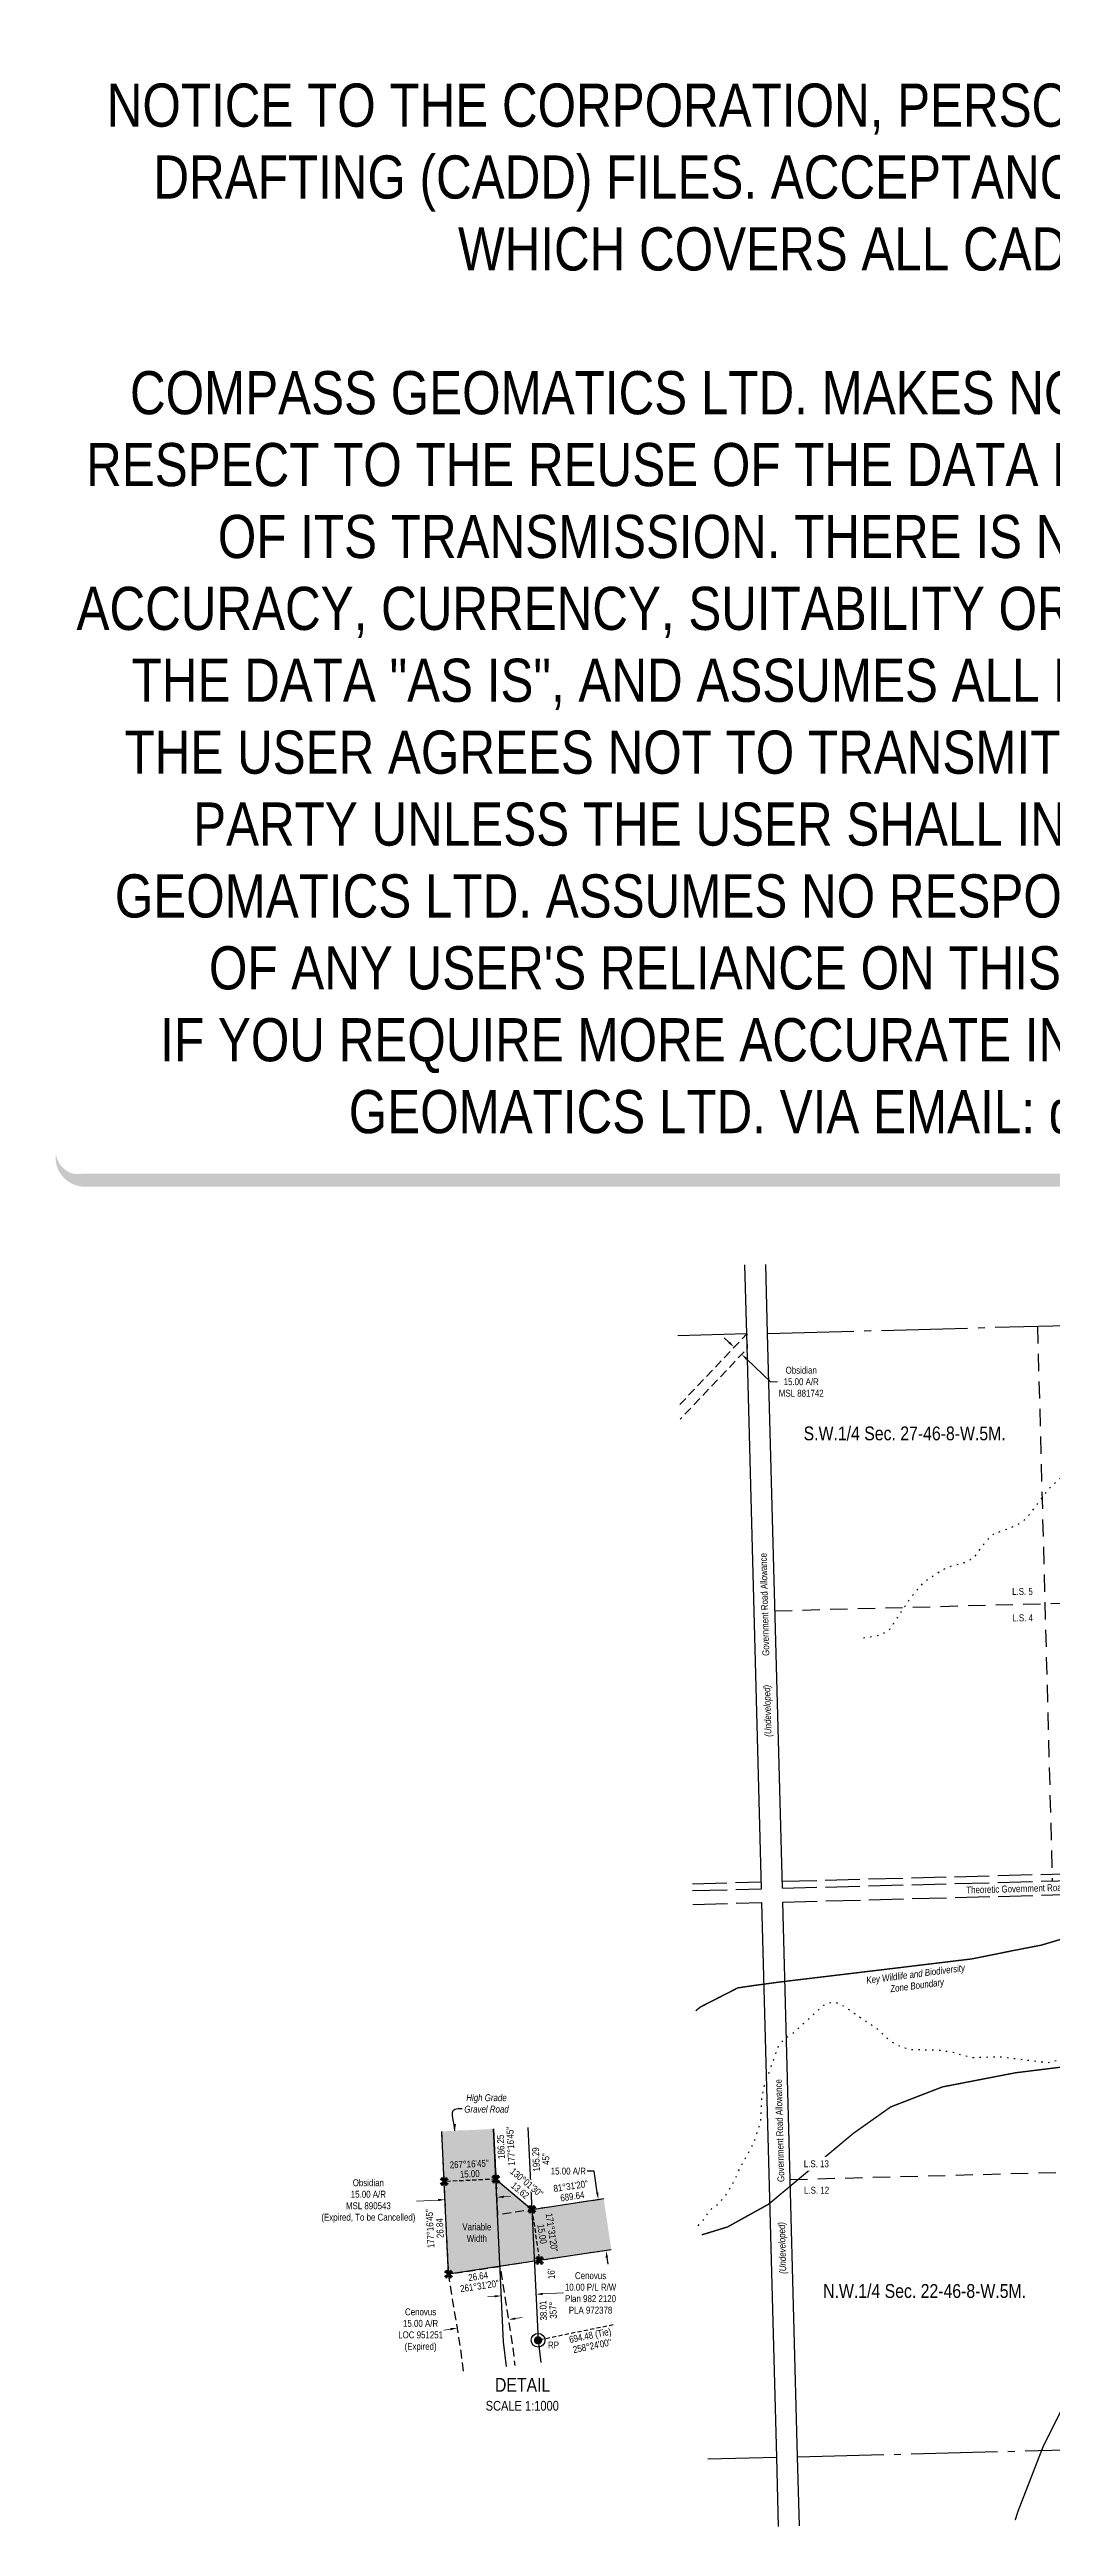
# Model space of a CAD drawing. Extents: x 627226 to 631174, y 5871901 to 5875490.
# Drawn here: x 627226 to 628679, y 5871901 to 5875490 of the extents above; entities that cross this region are included whole.
import ezdxf
from ezdxf.enums import TextEntityAlignment as Align

# ---------------------------------------------------------------- set-up
doc = ezdxf.new("R2010")
doc.units = 0
doc.header["$LTSCALE"] = 5
doc.header["$PDMODE"] = 34
doc.header["$PDSIZE"] = 0.03
for name, pattern in [('DASHDOT2', [12.7, 6.35, -3.175, 0, -3.175]), ('foc-ACCESSROAD', [3.75, 2.5, -1.25]), ('foc-LSD', [8, 5, -3]), ('foc-QUARTERLINE', [33, 25, -3, 2, -3]), ('foc-TIELINE', [1.875, 1.25, -0.625]), ('foc-UNSURVEYED', [12.5, 10, -2.5]), ('foc-WHEELTRACKS', [2, 0.4, -1.6])]:
    doc.linetypes.add(name, pattern=pattern)
doc.layers.get('Defpoints').update_dxf_attribs({"color": 9})
for name, color, linetype in [('35', 37, 'Continuous'), ('AS-ROADS', 254, 'Continuous'), ('AS-WILDLIFE', 131, 'DASHDOT2'), ('C-AR', 13, 'foc-ACCESSROAD'), ('C-SYMBOL', 7, 'Continuous'), ('C-WS', 13, 'foc-ACCESSROAD'), ('CG-NOTES', 7, 'Continuous'), ('F-AR', 190, 'foc-ACCESSROAD'), ('F-RW', 190, 'Continuous'), ('L-BD', 7, 'Continuous'), ('L-MON', 1, 'Continuous'), ('L-QSEC', 8, 'foc-QUARTERLINE'), ('L-ROAD-T', 7, 'Continuous'), ('L-SEC', 7, 'Continuous'), ('L-SECTION-LSD', 7, 'foc-LSD'), ('L-TIE', 7, 'foc-TIELINE'), ('L-USEC', 7, 'foc-UNSURVEYED'), ('P-PROPOSED', 10, 'Continuous'), ('P-PROPOSED-H', 21, 'Continuous'), ('P-TXT', 4, 'Continuous'), ('T-WATER-P3', 160, 'foc-WHEELTRACKS')]:
    doc.layers.add(name, color=color, linetype=linetype)
for name, color, linetype, lineweight in [('C-AR-T', 13, 'Continuous', 9), ('F-AR-T', 190, 'Continuous', 9), ('F-RW-T', 190, 'Continuous', 9), ('T-TEXT', 48, 'Continuous', 18)]:
    doc.layers.add(name, color=color, linetype=linetype, lineweight=lineweight)
doc.layers.add('DISCLAIMER', color=7, linetype='Continuous', plot=False)
doc.styles.add('100L', font='ARIALN.TTF', dxfattribs={"height": 11})
doc.styles.add('175L', font='ARIALN.TTF', dxfattribs={"height": 20})
doc.styles.add('240', font='ARIALN.TTF', dxfattribs={"height": 30})
doc.styles.add('80', font='ARIALN.TTF', dxfattribs={"height": 10})
doc.styles.add('80CG', font='ARIALN.TTF', dxfattribs={"height": 10})
doc.styles.add('80L', font='ARIALN.TTF', dxfattribs={"height": 10})
doc.styles.add('80LS', font='ARIALNI.TTF', dxfattribs={"height": 10})
doc.dimstyles.new('Compass 5 000', dxfattribs={"dimscale": 5, "dimtxt": 9, "dimasz": 2, "dimexe": 0.2, "dimexo": 0.0625, "dimgap": 0.5, "dimtad": 0, "dimtih": 1, "dimtoh": 1, "dimzin": 0, "dimdsep": 46, "dimtxsty": '80CG', "dimcen": 0.1, "dimse1": 1, "dimse2": 1, "dimclrd": 256, "dimclrt": 256, "dimaunit": 1, "dimadec": 4, "dimazin": 0, "dimtfac": 0.06, "dimtofl": 0, "dimtmove": 0, "dimatfit": 1, "dimfxl": 0.2, "dimtolj": 1, "dimtzin": 0, "dimlwd": -1, "dimarcsym": 0})

# ---------------------------------------------------------------- blocks, each defined once
blk = doc.blocks.new('*D455')
at = {"layer": 'C-AR-T', "transparency": 16777216}
for p, q in [((628210.7, 5873616.3), (628203.5, 5873623.2)), ((628236.1, 5873592.2), (628270.8, 5873559.4)), ((628270.8, 5873559.4), (628280.8, 5873559.4))]:
    blk.add_line(p, q, dxfattribs=at)
for points in [[(628211.9, 5873617.5), (628209.6, 5873615.1), (628218, 5873609.5)], [(628237.3, 5873593.5), (628235, 5873591), (628228.9, 5873599.1)]]:
    blk.add_solid(points, dxfattribs=at)
at = {"layer": 'Defpoints', "color": 0, "transparency": 16777216}
for p in [(628228.9, 5873599.1), (628183.8, 5873573.4), (628194.7, 5873563)]:
    blk.add_point(p, dxfattribs=at)
at = {"layer": 'C-AR-T', "transparency": 16777216, "insert": (628315.1, 5873559.4), "char_height": 10, "attachment_point": 5, "style": '80CG'}
blk.add_mtext('\\A1;Obsidian\\P15.00 A/R\\PMSL 881742', dxfattribs=at)
blk = doc.blocks.new('*U439')
at = {"layer": '35', "color": 3}
blk.add_circle((0, 0), 10, dxfattribs=at)
at = {"layer": '35', "color": 3, "style": '80'}
blk.add_attdef('RP_001', (14.4, -11.9), '', height=10, dxfattribs=at)
blk = doc.blocks.new('fdia')
at = {"color": 255, "const_width": 1}
blk.add_lwpolyline([(-0.5, 0, 1), (0.5, 0, 1)], format="xyb", close=True, dxfattribs=at)
blk = doc.blocks.new('Fdiaa')
blk.add_blockref('fdia', (0, 0))
blk = doc.blocks.new('fdib')
at = {"color": 1, "const_width": 1.6}
blk.add_lwpolyline([(-0.4, 0, 1), (0.4, 0, 1)], format="xyb", close=True, dxfattribs=at)
at = {"color": 1}
blk.add_circle((0, 0), 0.8, dxfattribs=at)
blk = doc.blocks.new('Fdibb')
blk.add_blockref('fdib', (0, 0))
blk = doc.blocks.new('fdicc')
for name in ['Fdibb', 'Fdiaa']:
    blk.add_blockref(name, (0, 0))
blk = doc.blocks.new('FDI')
blk.add_blockref('fdicc', (0, 0))
blk = doc.blocks.new('TEMP')
h = blk.add_hatch(color=255)
h.dxf.hatch_style = 1
h.paths.add_polyline_path([(0, 0.25), (-0.67, 1.15), (-0.67, 0.67), (-1.15, 0.67), (-0.25, 0), (-1.15, -0.67), (-0.67, -0.67), (-0.67, -1.15), (0, -0.25), (0.67, -1.15), (0.67, -0.67), (1.15, -0.67), (0.25, 0), (1.15, 0.67), (0.67, 0.67), (0.67, 1.15)])
h.paths.add_polyline_path([(0.57, 0.85), (0.57, 0.57), (0.85, 0.57), (0.08, 0), (0.85, -0.57), (0.57, -0.57), (0.57, -0.85), (0, -0.08), (-0.57, -0.85), (-0.57, -0.57), (-0.85, -0.57), (-0.08, 0), (-0.85, 0.57), (-0.57, 0.57), (-0.57, 0.85), (0, 0.08)], flags=16)
h = blk.add_hatch(color=1)
h.dxf.hatch_style = 1
h.paths.add_polyline_path([(0, 0.08), (-0.57, 0.85), (-0.57, 0.57), (-0.85, 0.57), (-0.08, 0), (-0.85, -0.57), (-0.57, -0.57), (-0.57, -0.85), (0, -0.08), (0.57, -0.85), (0.57, -0.57), (0.85, -0.57), (0.08, 0), (0.85, 0.57), (0.57, 0.57), (0.57, 0.85)])
at = {"color": 1}
for p, q in [((-0.08, 0), (0.08, 0)), ((0, 0.08), (0, -0.08))]:
    blk.add_line(p, q, dxfattribs=at)
at = {"color": 255, "flags": 128}
blk.add_lwpolyline([(-0.25, 0), (-1.15, 0.67), (-0.67, 0.67), (-0.67, 1.15), (0, 0.25), (0.67, 1.15), (0.67, 0.67), (1.15, 0.67), (0.25, 0), (1.15, -0.67), (0.67, -0.67), (0.67, -1.15), (0, -0.25), (-0.67, -1.15), (-0.67, -0.67), (-1.15, -0.67)], close=True, dxfattribs=at)
at = {"color": 1, "flags": 128}
blk.add_lwpolyline([(-0.08, 0), (-0.85, 0.57), (-0.57, 0.57), (-0.57, 0.85), (0, 0.08), (0.57, 0.85), (0.57, 0.57), (0.85, 0.57), (0.08, 0), (0.85, -0.57), (0.57, -0.57), (0.57, -0.85), (0, -0.08), (-0.57, -0.85), (-0.57, -0.57), (-0.85, -0.57)], close=True, dxfattribs=at)
blk = doc.blocks.new('*D463')
at = {"layer": 'Defpoints', "color": 0, "transparency": 16777216}
for p in [(627814.1, 5872204.2), (627816.7, 5872188.1), (627888.2, 5872216.2)]:
    blk.add_point(p, dxfattribs=at)
at = {"layer": 'F-AR-T', "transparency": 16777216}
for p, q in [((627900.7, 5872201.7), (627910.6, 5872203.3)), ((627806.9, 5872186.6), (627797, 5872185))]:
    blk.add_line(p, q, dxfattribs=at)
for points in [[(627806.6, 5872188.2), (627807.1, 5872184.9), (627816.7, 5872188.1)], [(627900.5, 5872203.4), (627901, 5872200.1), (627890.9, 5872200.1)]]:
    blk.add_solid(points, dxfattribs=at)
at = {"layer": 'F-AR-T', "transparency": 16777216, "insert": (627763.5, 5872185), "char_height": 10, "attachment_point": 5, "style": '80CG'}
blk.add_mtext('\\A1;Cenovus\\P15.00 A/R\\PLOC 951251\\P(Expired)', dxfattribs=at)
blk = doc.blocks.new('*D464')
at = {"layer": 'Defpoints', "color": 0, "transparency": 16777216}
for p in [(627930.6, 5872237), (627881.5, 5872217.3), (627931.4, 5872219.7)]:
    blk.add_point(p, dxfattribs=at)
at = {"layer": 'F-RW-T', "transparency": 16777216}
for p, q in [((627870.7, 5872234.2), (627860.7, 5872233.7)), ((627940.6, 5872237.5), (627970.7, 5872238.9))]:
    blk.add_line(p, q, dxfattribs=at)
for points in [[(627870.6, 5872235.8), (627870.7, 5872232.5), (627880.6, 5872234.6)], [(627940.5, 5872239.1), (627940.6, 5872235.8), (627930.6, 5872237)]]:
    blk.add_solid(points, dxfattribs=at)
at = {"layer": 'F-RW-T', "transparency": 16777216, "insert": (628009.8, 5872238.9), "char_height": 10, "attachment_point": 5, "style": '80CG'}
blk.add_mtext('\\A1;Cenovus\\P10.00 P/L R/W\\PPlan 982 2120\\PPLA 972378', dxfattribs=at)
blk = doc.blocks.new('*D465')
at = {"layer": 'C-AR-T', "transparency": 16777216}
for p, q in [((627789, 5872373.6), (627757.8, 5872372.1)), ((627883.8, 5872378.1), (627893.8, 5872378.6))]:
    blk.add_line(p, q, dxfattribs=at)
for points in [[(627788.9, 5872375.3), (627789, 5872371.9), (627799, 5872374.1)], [(627883.8, 5872379.8), (627883.9, 5872376.5), (627873.8, 5872377.6)]]:
    blk.add_solid(points, dxfattribs=at)
at = {"layer": 'Defpoints', "color": 0, "transparency": 16777216}
for p in [(627798.7, 5872378.7), (627799, 5872374.1), (627873.6, 5872382.3)]:
    blk.add_point(p, dxfattribs=at)
at = {"layer": 'C-AR-T', "transparency": 16777216, "insert": (627687.8, 5872372.1), "char_height": 10, "attachment_point": 5, "style": '80CG'}
blk.add_mtext('\\A1;Obsidian\\P15.00 A/R\\PMSL 890543\\P(Expired, To be Cancelled)', dxfattribs=at)
blk = doc.blocks.new('*D466')
at = {"layer": 'Defpoints', "color": 0, "transparency": 16777216}
for p in [(628011, 5872372.9), (628021, 5872374.4), (628022, 5872298.8)]:
    blk.add_point(p, dxfattribs=at)
at = {"layer": 'P-TXT', "transparency": 16777216}
for p, q in [((628014.9, 5872415.5), (628004.9, 5872415.5)), ((628019.5, 5872384.3), (628014.9, 5872415.5)), ((628033.5, 5872290.4), (628035, 5872280.5))]:
    blk.add_line(p, q, dxfattribs=at)
for points in [[(628021.2, 5872384.6), (628017.9, 5872384.1), (628021, 5872374.4)], [(628035.2, 5872290.6), (628031.9, 5872290.1), (628032.1, 5872300.3)]]:
    blk.add_solid(points, dxfattribs=at)
at = {"layer": 'P-TXT', "transparency": 16777216, "insert": (627977.6, 5872415.5), "char_height": 10, "attachment_point": 5, "style": '80CG'}
blk.add_mtext('\\A1;15.00 A/R', dxfattribs=at)
blk = doc.blocks.new('Disclaimer_Legal')
at = {"layer": 'DISCLAIMER', "color": 254, "flags": 128}
blk.add_lwpolyline([(-3612.9, -1104.6, 37.5, 37.5, 0), (4096.1, -1104.6, 37.5, 37.5, 0.414214), (4171.1, -1029.6, 37.5, 37.5, 0), (4171.1, 2078.7, 37.5, 0, 0.414214), (4096.1, 2153.7, 0, 0, 0), (-3612.9, 2153.7, 0, 0, 0.414214), (-3687.9, 2078.7, 0, 0, 0), (-3687.9, -1029.6, 0, 37.5, 0.414214)], format="xyseb", close=True, dxfattribs=at)
at = {"layer": 'DISCLAIMER', "color": 254, "insert": (241.6, 533.9), "char_height": 125, "width": 7717.568, "attachment_point": 5, "style": '80'}
blk.add_mtext('NOTICE TO THE CORPORATION, PERSON &/OR PERSONS REGARDING THIS COMPUTER AIDED DESIGN AND DRAFTING (CADD) FILES. ACCEPTANCE OF THE CADD DATA IS BASED ON THE FOLLOWING DISCLAIMER WHICH COVERS ALL CADD DATA RECIEVED FROM COMPASS GEOMATICS LTD.\\P{\\fArial Narrow|b1|i0|c0|p34;DISCLAIMER}\\PCOMPASS GEOMATICS LTD. MAKES NO REPRESENTATION OR WARRANTIES, EXPRESS OR IMPLIED, WITH RESPECT TO THE REUSE OF THE DATA PROVIDED HEREWITH, REGARDLESS OF ITS FORMAT OR THE MEANS OF ITS TRANSMISSION. THERE IS NO GUARANTEE OR REPRESENTATION TO THE USER AS TO THE ACCURACY, CURRENCY, SUITABILITY OR RELIABILITY OF THIS DATA FOR ANY PURPOSE. THE USER ACCEPTS THE DATA "AS IS", AND ASSUMES ALL RISKS ASSOCIATED WITH ITS USE. BY ACCEPTANCE OF THIS DATA, THE USER AGREES NOT TO TRANSMIT THIS DATA OR PROVIDE ACCESS OR ANY PART OF IT TO ANOTHER PARTY UNLESS THE USER SHALL INCLUDE WITH THE DATA A COPY OF THIS DISCLAIMER. COMPASS GEOMATICS LTD. ASSUMES NO RESPONSIBILITY FOR ACTUAL OR CONSEQUENTIAL DAMAGE AS A RESULT OF ANY USER\'S RELIANCE ON THIS DATA. THIS CADD FILE IS FOR ILLUSTRATION PURPOSES ONLY.\\PIF YOU REQUIRE MORE ACCURATE INFORMATION, PLEASE CONTACT DARCI ANGLEHART AT COMPASS GEOMATICS LTD. VIA EMAIL: darci.anglehart@compassgeomatics.ca OR CELL: 506-961-7292', dxfattribs=at)

msp = doc.modelspace()

# ---------------------------------------------------------------- hatches: boundary and pattern name
at = {"layer": 'P-PROPOSED-H'}
h = msp.add_hatch(color=256, dxfattribs=at)
h.dxf.hatch_style = 1
h.paths.add_polyline_path([(628028.853, 5872375.597), (627924.724, 5872360.075), (627872.604, 5872403.848), (627869.149, 5872476.527), (627794.259, 5872472.967), (627799.271, 5872367.527), (627804.083, 5872266.288), (627902.371, 5872280.94), (628039.907, 5872301.441)])

# ---------------------------------------------------------------- linework, layer by layer
at = {"layer": 'AS-ROADS', "const_width": 19.993, "flags": 128}
msp.add_lwpolyline([(628034.383, 5872338.498), (628003.474, 5872333.666), (627974.829, 5872329.616), (627929.219, 5872331.106), (627889.104, 5872342.151), (627859.814, 5872360.346), (627838.269, 5872386.591), (627822.619, 5872424.736), (627816.234, 5872452.531), (627813.701, 5872473.891)], dxfattribs=at)
at = {"layer": 'AS-WILDLIFE', "const_width": 2.001, "flags": 128}
for points in [[(628162.32, 5872647.734), (628168.437, 5872653), (628223.187, 5872681), (628246.75, 5872684.5), (628283.937, 5872689.5), (628458.937, 5872710.5), (628562.375, 5872723), (628624.5, 5872735.5), (628663.25, 5872743), (628683.25, 5872749), (628723.563, 5872761), (628819.437, 5872861.5), (628937.438, 5872985.5), (628996.563, 5873029), (629087.313, 5873048.5), (629159.438, 5873049.5), (629367.125, 5873052), (629382.438, 5873053.5), (629452.25, 5873123.5), (629457, 5873128), (629462.062, 5873132), (629467.375, 5873136), (629472.938, 5873139.5), (629478.688, 5873142.5), (629484.687, 5873145), (629490.813, 5873147.5), (629497.062, 5873149.5), (629503.438, 5873151), (629509.875, 5873152), (629512.813, 5873152), (629677.562, 5873169), (629707.5, 5873180.5), (629828.25, 5873212), (629987.688, 5873207), (630088.187, 5873204), (630144.563, 5873196.5), (630160.687, 5873187.5), (630443.625, 5873159.5), (630506.937, 5873326.5), (630508.062, 5873329.5), (630510.75, 5873335.5), (630513.875, 5873341), (630517.313, 5873347), (630521.125, 5873352), (630525.25, 5873357), (630529.75, 5873362), (630534.563, 5873366.5), (630666.25, 5873481.5), (630670.688, 5873485.5), (630786.479, 5873575.526)], [(628625.238, 5871909.626), (628628.875, 5871921.5), (628645.188, 5871963.5), (628665.375, 5872015.5), (628694.875, 5872074.5), (628712.062, 5872109), (628740, 5872144), (628784.375, 5872199.5), (628939.187, 5872380), (629012.375, 5872449.5), (629407.875, 5872484), (629480.625, 5872451.5), (629552.625, 5872435), (629571.125, 5872438.5), (629618.187, 5872448), (629682.437, 5872480.5), (629605.437, 5872549.5), (629294, 5872811.5), (629292.5, 5872813), (629287.75, 5872817.5), (629283.25, 5872822.5), (629279.125, 5872827.5), (629275.312, 5872832.5), (629271.812, 5872838), (629268.75, 5872844), (629266.063, 5872850), (629265.5, 5872851.5), (629256.5, 5872848.5), (629234, 5872842), (629159.687, 5872798), (629050.188, 5872710), (628977.875, 5872651.5), (628944.875, 5872633), (628898.437, 5872607), (628828.25, 5872583), (628751.438, 5872573.5), (628625.75, 5872558), (628519.75, 5872537.5), (628444.75, 5872508.5), (628390.438, 5872470), (628267.812, 5872367.5), (628253.312, 5872359.5), (628208.187, 5872334.5), (628170.956, 5872323.117)]]:
    msp.add_lwpolyline(points, dxfattribs=at)
at = {"layer": 'C-AR', "flags": 128}
for points in [[(627869.149, 5872476.527), (627875.037, 5872352.669), (628028.853, 5872375.597)], [(628039.907, 5872301.441), (627804.083, 5872266.288), (627794.259, 5872472.967)]]:
    msp.add_lwpolyline(points, dxfattribs=at)
at = {"layer": 'C-WS', "flags": 128}
msp.add_lwpolyline([(628139.076, 5873526.22), (628236.258, 5873628.718), (628236.823, 5873607.499), (628139.64, 5873505.001)], dxfattribs=at)
at = {"layer": 'F-AR', "flags": 128}
msp.add_lwpolyline([(627825.466, 5872125.478), (627822.242, 5872154.102), (627804.083, 5872266.288), (627878.612, 5872277.446), (627897.092, 5872160.063), (627900.041, 5872133.876)], dxfattribs=at)
at = {"layer": 'F-RW'}
for points in [[(627888.162, 5872132.538), (627883.817, 5872167.948), (627869.149, 5872476.527)], [(627919.077, 5872478.9), (627933.744, 5872170.321), (627937.699, 5872138.116)]]:
    msp.add_lwpolyline(points, dxfattribs=at)
at = {"layer": 'L-QSEC'}
for p, q in [((628236.258, 5873628.718), (628136.292, 5873626.052)), ((628266.417, 5873629.52), (629023.857, 5873649.663)), ((628309.736, 5872001.272), (629067.436, 5872021.418)), ((628279.577, 5872000.47), (628179.611, 5871997.804))]:
    msp.add_line(p, q, dxfattribs=at)
at = {"layer": 'L-SEC'}
for p, q in [((628236.258, 5873628.718), (628233.596, 5873728.684)), ((628266.417, 5873629.521), (628263.755, 5873729.487)), ((628257.652, 5872824.655), (628236.258, 5873628.718)), ((628287.811, 5872825.458), (628266.417, 5873629.52)), ((628279.577, 5872000.47), (628258.186, 5872804.543)), ((628309.736, 5872001.272), (628288.346, 5872805.345)), ((628282.236, 5871900.506), (628279.577, 5872000.47)), ((628312.395, 5871901.309), (628309.736, 5872001.272))]:
    msp.add_line(p, q, dxfattribs=at)
at = {"layer": 'L-SECTION-LSD'}
for p, q in [((628657.483, 5873639.92), (628678.949, 5872835.859)), ((628277.114, 5873227.479), (629069.38, 5873248.547)), ((628299.041, 5872403.309), (629091.44, 5872424.379))]:
    msp.add_line(p, q, dxfattribs=at)
at = {"layer": 'L-TIE'}
for p, q in [((627872.604, 5872403.848), (627797.713, 5872400.288)), ((627924.724, 5872360.075), (627935.779, 5872285.919)), ((628042.746, 5872192.696), (627933.744, 5872170.321))]:
    msp.add_line(p, q, dxfattribs=at)
at = {"layer": 'L-USEC'}
for p, q in [((628157.417, 5872832.031), (628257.384, 5872834.697)), ((628287.544, 5872835.498), (629079.873, 5872856.568)), ((628287.811, 5872825.458), (629080.146, 5872846.527)), ((628157.684, 5872821.99), (628257.652, 5872824.655)), ((628158.219, 5872801.877), (628258.186, 5872804.543)), ((628288.346, 5872805.345), (629080.681, 5872826.414))]:
    msp.add_line(p, q, dxfattribs=at)
at = {"layer": 'P-PROPOSED', "flags": 128}
for points in [[(627869.149, 5872476.527), (627872.604, 5872403.848), (627924.724, 5872360.075), (628028.853, 5872375.597)], [(628039.907, 5872301.441), (627902.371, 5872280.94), (627804.083, 5872266.288), (627799.271, 5872367.527), (627794.259, 5872472.967)]]:
    msp.add_lwpolyline(points, dxfattribs=at)
at = {"layer": 'T-WATER-P3', "flags": 128}
msp.add_lwpolyline([(628165.866, 5872336.4), (628174.939, 5872346.783), (628182.684, 5872358.923), (628194.172, 5872367.466), (628203.966, 5872377.874), (628219.366, 5872402.992), (628224.98, 5872417.463), (628246.605, 5872456.832), (628256.196, 5872486.074), (628258.437, 5872523.838), (628261.894, 5872539.675), (628282.716, 5872597.795), (628292.447, 5872608.321), (628304.493, 5872616.405), (628347.353, 5872656.123), (628362.038, 5872661.172), (628375.86, 5872655.174), (628424.306, 5872622.321), (628445.722, 5872602.813), (628459.271, 5872596.023), (628474.657, 5872591.705), (628513.205, 5872591.058), (628530.988, 5872588.696), (628562.484, 5872580.028), (628602.16, 5872581.469), (628672.06, 5872572.751), (628689.015, 5872576.616), (628733.054, 5872595.433), (628765.878, 5872604.871), (628784.439, 5872604.281), (628799.617, 5872599.053), (628828.013, 5872587.865), (628844.084, 5872584.596), (628883.999, 5872586.046), (628901.885, 5872587.594), (628917.133, 5872588.829), (628935.783, 5872592.135), (628965.115, 5872629.803), (628982.804, 5872653.2), (629021.586, 5872694.157), (629028.319, 5872707.643), (629031.646, 5872743.641), (629045.942, 5872805.678), (629052.865, 5872818.933), (629068.903, 5872843.05), (629123.924, 5872890.978), (629151.358, 5872926.104), (629162.554, 5872936.08), (629176.578, 5872942.73), (629194.237, 5872945.357), (629229.904, 5872941.235), (629278.089, 5872928.779), (629328.112, 5872920.364), (629386.951, 5872922.862), (629423.568, 5872927.261), (629523.766, 5872952.811), (629701.491, 5872979.974), (629750.478, 5872993.61), (629821.102, 5873006.287), (629898.005, 5873028.644), (629922.797, 5873043.629), (629937.445, 5873049.638), (629953.855, 5873053.725), (629992.23, 5873056.083), (630027.057, 5873051.75), (630064.413, 5873050.758), (630130.119, 5873038.218), (630205.192, 5873014.759), (630264.609, 5872991.333), (630325.456, 5872971.693), (630384.158, 5872949.748), (630409.314, 5872934.89), (630458.974, 5872910.795)], dxfattribs=at)

# ---------------------------------------------------------------- block references
at = {"xscale": 0.5, "yscale": 0.5, "zscale": 0.5}
msp.add_blockref('Disclaimer_Legal', (629079.051, 5874403.817), dxfattribs=at)
msp.add_blockref('*U439', (627933.744, 5872170.321)).add_auto_attribs({'RP_001': 'RP'})
at = {"layer": 'L-MON', "xscale": 4.999999999999998, "yscale": 4.999999999999998, "zscale": 4.999999999999998}
for name, p in [('TEMP', (627797.713, 5872400.288)), ('TEMP', (627872.604, 5872403.848)), ('TEMP', (627924.724, 5872360.075)), ('TEMP', (627804.083, 5872266.288)), ('TEMP', (627935.779, 5872285.919)), ('FDI', (627933.744, 5872170.321))]:
    msp.add_blockref(name, p, dxfattribs=at)

# ---------------------------------------------------------------- texts
at = {"layer": 'AS-WILDLIFE', "insert": (628482.104, 5872691.392), "char_height": 10.00495, "width": 144.76921, "attachment_point": 5, "rotation": 7.427396, "style": '240'}
msp.add_mtext('{\\fArial Narrow|b0|i1|c0|p34;Key Wildlife and Biodiversity\\PZone Boundary}', dxfattribs=at)
at = {"layer": 'C-SYMBOL', "color": 3, "style": '175L'}
for s, p in [('S.W.1/4 Sec. 27-46-8-W.5M.', (628465.016, 5873468.549)), ('N.W.1/4 Sec. 22-46-8-W.5M.', (628493.949, 5872225.719))]:
    msp.add_text(s, height=20, dxfattribs=at).set_placement(p, align=Align.BOTTOM_CENTER)
at = {"layer": 'CG-NOTES', "color": 3, "insert": (627857.359, 5872115.742), "char_height": 19.98763, "width": 105.44032, "attachment_point": 1, "style": '80CG'}
msp.add_mtext('\\pi13.931;DETAIL\\P\\pi0.46261;{\\H0.7x;SCALE 1:1000}', dxfattribs=at)
at = {"layer": 'L-BD', "style": '80L'}
for s, height, rotation, p in [("267°16'45''", 9.99669, 2.7213, (627834.031, 5872425.783)), ('15.00', 9.9967, 2.7213, (627834.708, 5872411.554)), ('13.62', 9.9967, 319.9753, (627907.708, 5872387.42)), ("81°31'20''", 9.9967, 8.4784, (627981.154, 5872393.755)), ('689.64', 9.9967, 8.4784, (627983.365, 5872378.924)), ("177°16'45''", 9.99669, 92.7213, (627777.183, 5872332.161)), ('26.84', 9.9967, 92.7213, (627791.412, 5872332.837)), ('15.00', 9.9967, 278.4784, (627939.645, 5872324.398)), ("171°31'20''", 9.99669, 278.4784, (627953.734, 5872326.498)), ('26.64', 9.9967, 8.4784, (627846.856, 5872263.062)), ("261°31'20''", 9.99669, 8.4784, (627848.956, 5872248.973)), ('38.01', 9.9967, 92.7213, (627941.207, 5872213.336)), ('357°', 9.9967, 92.7213, (627955.436, 5872214.013)), ('694.48 (Tie)', 9.99669, 11.5997, (628009.409, 5872176.158)), ("258°24'00''", 9.99669, 11.5997, (628012.273, 5872162.204))]:
    msp.add_text(s, height=height, rotation=rotation, dxfattribs=at).set_placement(p, align=Align.MIDDLE)
at = {"layer": 'L-ROAD-T', "style": '80L'}
for s, rotation, p in [('Government Road Allowance', 91.523838, (628261.947, 5873236.641)), ('Theoretic Government Road Allowance', 1.523222, (628654.282, 5872825.449)), ('Government Road Allowance', 91.523838, (628283.797, 5872474.215))]:
    msp.add_text(s, height=10, rotation=rotation, dxfattribs=at).set_placement(p, align=Align.MIDDLE_CENTER)
at = {"layer": 'P-TXT', "insert": (627845.008, 5872326.234), "char_height": 9.99669, "width": 41.6142, "attachment_point": 5, "style": '80CG'}
msp.add_mtext('\\A1;Variable\\PWidth', dxfattribs=at)
at = {"layer": 'T-TEXT', "style": '80LS'}
for p in [(628266.048, 5873082.508), (628287.437, 5872304.072)]:
    msp.add_text('(Undeveloped)', height=10, rotation=91.523838, dxfattribs=at).set_placement(p, align=Align.MIDDLE_CENTER)
at = {"layer": 'T-TEXT', "insert": (627859.018, 5872526.907), "char_height": 9.99669, "width": 64.94891, "attachment_point": 2, "style": '80LS'}
msp.add_mtext('High Grade\\PGravel Road', dxfattribs=at)

# ---------------------------------------------------------------- dimensions: what is measured, and where the dimension line sits
at = {"layer": 'C-AR-T'}
dim = msp.add_linear_dim(base=(628228.885, 5873599.127), p1=(628183.781, 5873573.37), p2=(628194.673, 5873563.043), angle=316.524941, text='Obsidian\\P15.00 A/R\\PMSL 881742', dimstyle='Compass 5 000', dxfattribs=at)
dim.commit()
dim.dimension.update_dxf_attribs({"geometry": '*D455', "text_midpoint": (628315.079, 5873559.362), "dimtype": 161})
at = {"layer": 'F-AR-T'}
dim = msp.add_aligned_dim(p1=(627888.248, 5872216.237), p2=(627814.127, 5872204.239), distance=16.299, text='Cenovus\\P15.00 A/R\\PLOC 951251\\P(Expired)', dimstyle='Compass 5 000', dxfattribs=at)
dim.commit()
dim.dimension.update_dxf_attribs({"geometry": '*D463', "text_midpoint": (627763.475, 5872184.953)})

# ---------------------------------------------------------------- leaders
at = {"layer": 'T-TEXT', "path_type": 1}
msp.add_leader([(627813.158, 5872473.645), (627812.923, 5872505.389), (627823.981, 5872506.095)], dimstyle='Compass 5 000', override={"dimgap": 0.5, "dimtad": 0}, dxfattribs=at)

# ---------------------------------------------------------------- next in the draw order: texts
at = {"layer": 'L-BD', "attachment_point": 5, "style": '80L', "bg_fill": 3, "box_fill_scale": 1.15, "bg_fill_color": 256, "bg_fill_true_color": 256, "bg_fill_transparency": 0}
for s, insert, char_height, width, rotation in [("130°01'30''", (627917.352, 5872398.903), 9.99669, 50.02594, 319.9753), ("16'", (627952.943, 5872266.463), 9.9967, 12.89116, 92.7213)]:
    msp.add_mtext(s, dxfattribs=dict(at, insert=insert, char_height=char_height, width=width, rotation=rotation))
at = {"layer": 'L-SECTION-LSD', "char_height": 10, "attachment_point": 1, "style": '100L', "bg_fill": 3, "box_fill_scale": 1.5, "bg_fill_color": 256, "bg_fill_transparency": 0}
for s, width, insert in [('\\pi1.7586;L.S. 5', 30.40114, (628619.009, 5873260.553)), ('\\pi1.986;L.S. 4', 30.53989, (628619.009, 5873222.268)), ('\\pi1.8888;L.S. 13', 36.83422, (628316.999, 5872431.082)), ('\\pi2.2277;L.S. 12', 37.11172, (628316.999, 5872392.798))]:
    msp.add_mtext_dynamic_manual_height_columns(s, width=width, gutter_width=55, heights=[0], dxfattribs=dict(at, insert=insert))

# ---------------------------------------------------------------- next in the draw order: linework, layer by layer
at = {"layer": 'T-WATER-P3', "flags": 128}
msp.add_lwpolyline([(628405.244, 5873188.311), (628428.279, 5873192.157), (628442.234, 5873199.045), (628474.715, 5873247.779), (628494.354, 5873270.523), (628520.65, 5873287.369), (628535.061, 5873293.311), (628551.887, 5873297.414), (628565.711, 5873304.596), (628582.96, 5873328.518), (628593.556, 5873338.414), (628624.068, 5873350.176), (628637.225, 5873357.516), (628647.068, 5873368.227), (628673.411, 5873403.615), (628694.01, 5873423.144), (628717.934, 5873442.251), (628755.639, 5873464.81), (628804.043, 5873519.238), (628811.509, 5873532.451), (628830.681, 5873590.642), (628840.483, 5873603.087), (628858.003, 5873603.001), (628871.936, 5873597.247), (628895.88, 5873581.021), (628949.042, 5873575.728), (628968.758, 5873576.506), (629021.834, 5873585.174), (629061.165, 5873587.807), (629166.744, 5873607.593), (629197.045, 5873620.189), (629278.891, 5873643.81), (629297.09, 5873646.516), (629377.155, 5873649.605), (629426.049, 5873662.396), (629471.748, 5873680.308), (629498.243, 5873694.873), (629521.02, 5873714.121), (629530.38, 5873724.875), (629566.563, 5873751.169), (629581.255, 5873757.782), (629592.294, 5873766.972), (629605.555, 5873774.737)], dxfattribs=at)

# ---------------------------------------------------------------- next in the draw order: texts
at = {"layer": 'L-BD', "style": '80L'}
for s, height, p in [("177°16'45''", 9.99669, (627894.112, 5872451.407)), ('186.25', 9.9967, (627879.883, 5872450.731))]:
    msp.add_text(s, height=height, rotation=92.7213, dxfattribs=at).set_placement(p, align=Align.MIDDLE)
at = {"layer": 'L-BD', "insert": (627930.796, 5872432.363), "char_height": 9.9967, "width": 11.85969, "attachment_point": 5, "rotation": 92.7213, "style": '80L', "bg_fill": 3, "box_fill_scale": 1.15, "bg_fill_color": 256, "bg_fill_true_color": 256, "bg_fill_transparency": 0}
msp.add_mtext('195.29', dxfattribs=at)

# ---------------------------------------------------------------- next in the draw order: dimensions: what is measured, and where the dimension line sits
at = {"layer": 'C-AR-T'}
dim = msp.add_linear_dim(base=(627798.959, 5872374.084), p1=(627873.629, 5872382.284), p2=(627798.738, 5872378.725), angle=182.72131, text='Obsidian\\P15.00 A/R\\PMSL 890543\\P(Expired, To be Cancelled)', dimstyle='Compass 5 000', dxfattribs=at)
dim.commit()
dim.dimension.update_dxf_attribs({"geometry": '*D465', "text_midpoint": (627687.824, 5872372.126), "dimtype": 161})
at = {"layer": 'F-RW-T'}
dim = msp.add_linear_dim(base=(627930.574, 5872237.008), p1=(627881.47, 5872217.323), p2=(627931.397, 5872219.696), angle=2.72131, text='Cenovus\\P10.00 P/L R/W\\PPlan 982 2120\\PPLA 972378', dimstyle='Compass 5 000', dxfattribs=at)
dim.commit()
dim.dimension.update_dxf_attribs({"geometry": '*D464', "text_midpoint": (628009.783, 5872238.915), "dimtype": 161})

# ---------------------------------------------------------------- next in the draw order: texts
at = {"layer": 'L-BD', "insert": (627945.025, 5872433.04), "char_height": 9.9967, "width": 12.89116, "attachment_point": 5, "rotation": 92.7213, "style": '80L', "bg_fill": 3, "box_fill_scale": 1.15, "bg_fill_color": 256, "bg_fill_true_color": 256, "bg_fill_transparency": 0}
msp.add_mtext("45''", dxfattribs=at)

# ---------------------------------------------------------------- next in the draw order: dimensions: what is measured, and where the dimension line sits
at = {"layer": 'P-TXT'}
dim = msp.add_linear_dim(base=(628021.01, 5872374.428), p1=(628022.008, 5872298.773), p2=(628010.954, 5872372.929), angle=98.47838, text='15.00 A/R', dimstyle='Compass 5 000', dxfattribs=at)
dim.commit()
dim.dimension.update_dxf_attribs({"geometry": '*D466', "text_midpoint": (627977.6, 5872415.54), "dimtype": 161})

doc.saveas('drawing.dxf')
